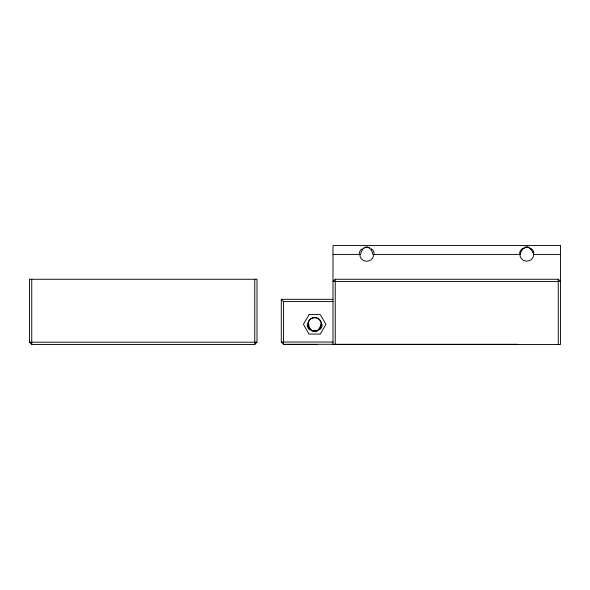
<?xml version="1.0" encoding="UTF-8"?>
<svg xmlns="http://www.w3.org/2000/svg" width="590" height="590" viewBox="0 0 590 590"><rect width="100%" height="100%" fill="white"/><g stroke="black" fill="none" stroke-linecap="round" stroke-linejoin="round"><path stroke-width="0.89" d="M520.247 252.631L520.446 251.982M254.762 344.457L257.004 342.207L257.004 279.262L29.5 279.262L29.5 342.207L31.749 344.457L254.762 344.457L254.762 279.262M335.238 279.262L332.996 281.511L560.5 281.511L558.251 279.262L335.238 279.262L335.238 344.457M319.153 329.382L317.258 330.57M362.238 249.334L364.428 248.036M313.334 317.73L315.989 317.722M315.34 331.049L314.02 331.056M332.996 254.415L359.966 254.415M373.455 254.415L520.033 254.415M533.522 254.415L560.5 254.415M517.784 344.287L283.532 344.287L281.29 342.038L281.29 299.329L332.819 299.329M281.29 299.329L283.532 301.579L333.144 301.579M281.29 342.038L333.144 342.038M29.5 342.207L257.004 342.207M283.532 344.457L317.258 344.457M369.001 248.036L371.191 249.334M312.088 330.57L310.193 329.382M533.109 251.982L533.316 252.631M558.251 279.262L558.251 344.457M283.532 301.579L283.532 344.287M31.749 279.262L31.749 344.457M373.551 254.415A6.844 6.497 0 0 1 366.715 261.23A6.844 6.497 0 0 1 359.878 254.415M360.682 254.283A5.553 3.592 -74 0 1 362.496 249.865M364.17 247.63A5.207 4.418 6.4 0 1 369.185 247.748M371.412 248.884A5.553 5.074 88.3 0 1 374.045 254.46M370.933 249.865A5.553 3.592 74 0 1 372.747 254.283M364.096 247.837A5.236 4.44 -6.4 0 1 369.259 247.63M359.384 254.46A5.553 5.067 -88.2 0 1 362.017 248.884M533.625 254.415A6.844 6.497 0 0 1 526.782 261.149A6.844 6.497 0 0 1 519.938 254.415M520.151 254.268A4.853 3.201 -74.1 0 1 520.358 252.66M520.955 252.203A6.254 4.801 -72.8 0 1 522.674 249.555M524.208 247.549A5.155 4.344 6.6 0 1 529.26 247.667M531.317 248.833A6.21 5.738 -84.2 0 1 533.721 252.122M533.375 252.262A4.86 3.51 72.7 0 1 533.67 254.342M533.205 252.66A4.853 3.201 74.1 0 1 533.412 254.268M530.889 249.555A6.254 4.801 72.8 0 1 532.608 252.203M524.303 247.667A5.155 4.344 -6.6 0 1 529.348 247.549M519.834 252.122A6.21 5.738 84.2 0 1 522.246 248.833M519.893 254.342A4.86 3.51 -72.7 0 1 520.188 252.262M316.004 317.656A6.955 6.593 0 0 1 321.299 324.338M320.665 324.448A5.546 3.547 -73.9 0 1 318.88 328.837M308.046 324.338A6.955 6.593 0 0 1 313.312 317.663M309.964 329.862A5.553 5.104 89.6 0 1 307.316 324.257M310.465 328.837A5.553 3.547 73.9 0 1 308.681 324.448M322.022 324.257A5.546 5.104 -89.6 0 1 319.382 329.862M317.509 330.938A5.73 5.074 11.5 0 1 315.458 331.543M314.064 330.717A5.716 4.248 -0.2 0 1 312.265 330.304M317.081 330.297A5.73 4.27 0.2 0 1 315.296 330.71M313.91 331.55A5.716 5.059 -11.4 0 1 311.83 330.938M309.064 314.603L303.43 324.33L309.042 334.073L320.281 334.08L325.916 324.353L320.304 314.61L309.064 314.603M522.548 249.046L524.488 247.962L522.548 249.046M560.5 245.543L332.996 245.543L332.996 344.457L560.5 344.457L560.5 245.543M529.223 248.014L531.125 249.142L529.223 248.014M311.299 330.179A6.741 6.741 0 0 0 321.417 324.338A6.741 6.741 0 0 0 311.299 318.497A6.741 6.741 0 0 0 311.299 330.179"/></g></svg>
